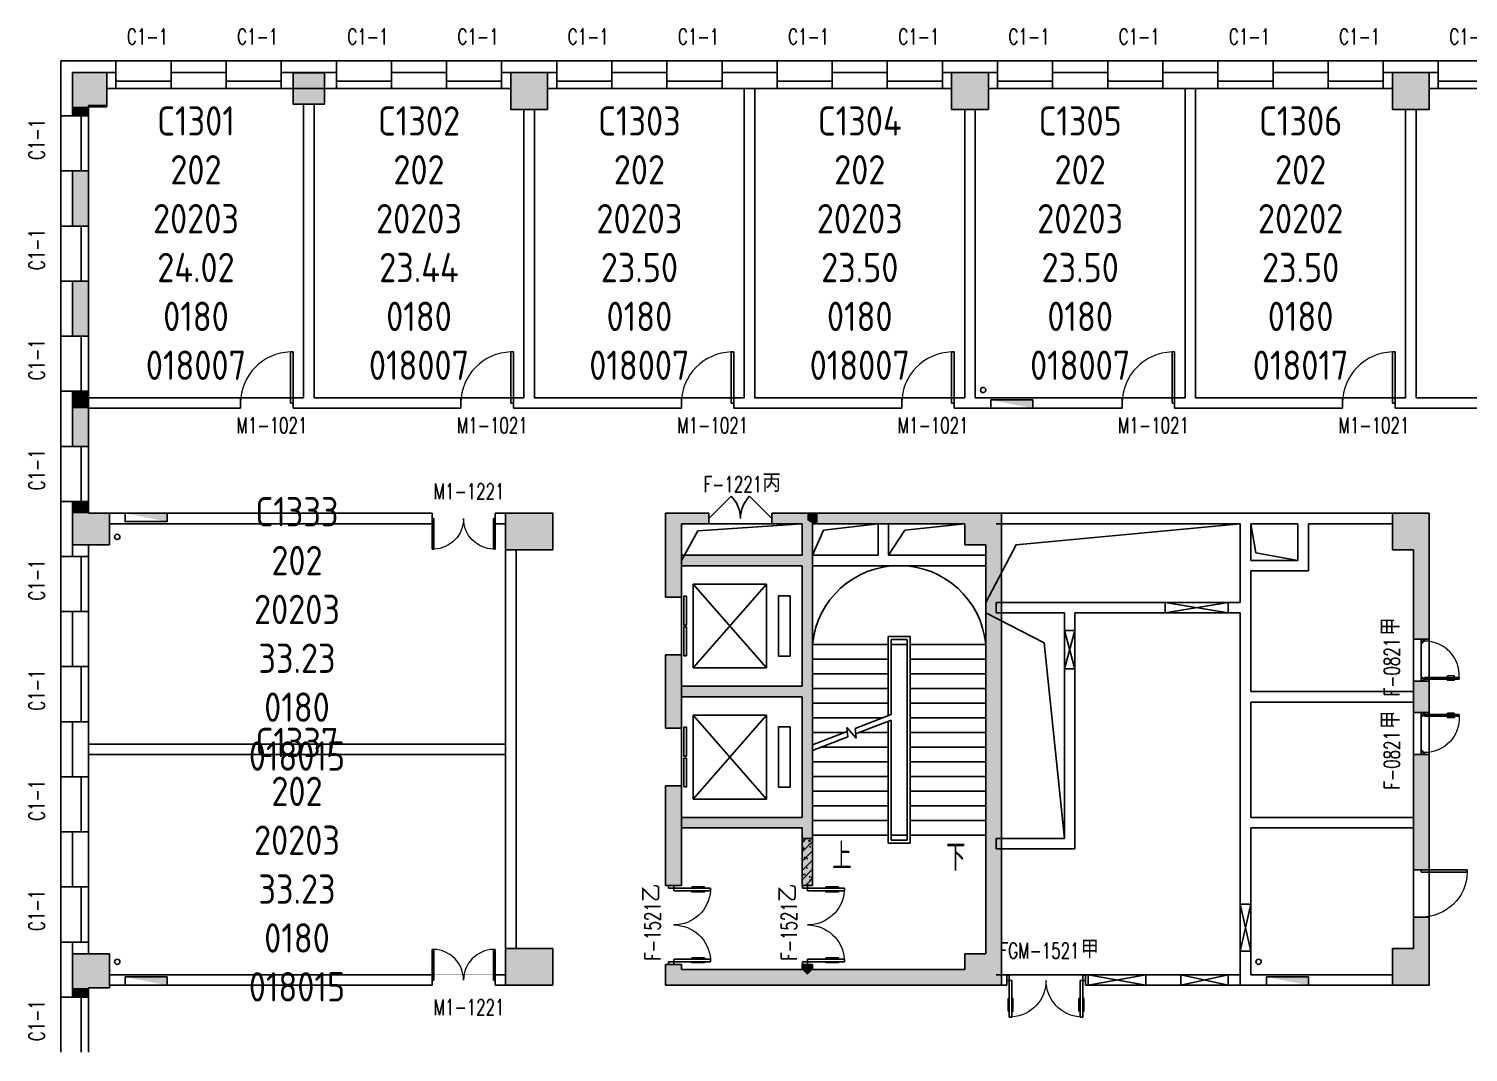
# Model space of a CAD drawing. Extents: x 1914783 to 1990581, y 313528 to 416301.
# Drawn here: x 1914808 to 1942239, y 323590 to 343101 of the extents above; entities that cross this region are included whole.
import ezdxf

# ---------------------------------------------------------------- set-up
doc = ezdxf.new("R2010")
doc.units = 0
doc.header["$LTSCALE"] = 1000
doc.header["$MEASUREMENT"] = 0
for name, color, linetype in [('body', 30, 'Continuous'), ('RM$', 5, 'Continuous'), ('RM$TXT', 5, 'Continuous'), ('消防', 222, 'Continuous')]:
    doc.layers.add(name, color=color, linetype=linetype)
doc.styles.add('_TCH_DIM', font='SIMPLEX', dxfattribs={"bigfont": 'GBCBIG'})
doc.styles.add('_TCH_WINDOW', font='txt.shx', dxfattribs={"height": 3.5, "bigfont": 'hztxt.shx'})
doc.styles.get("Standard").update_dxf_attribs({"font": 'gbenor.shx', "bigfont": 'gbcbig.shx'})

# ---------------------------------------------------------------- blocks, each defined once
blk = doc.blocks.new('cde')
at = {"layer": '消防'}
blk.add_hatch(color=256, dxfattribs=at).paths.add_polyline_path([(-873427, -271674), (-874227, -271674), (-873427, -271834)])
blk.add_lwpolyline([(-874227, -271674), (-873427, -271674), (-873427, -271834), (-874227, -271834)], close=True, dxfattribs=at)
blk = doc.blocks.new('$WINLIB2D$00000004')
for p, q in [((-0.5, 0.5), (0.5, 0.5)), ((-0.5, 0.241), (0.5, 0.241)), ((-0.5, -0.5), (0.5, -0.5))]:
    blk.add_line(p, q)
blk = doc.blocks.new('$DorLib2D$00000001')
for p, q in [((0.45, 0.975), (0.5, 0.975)), ((0.45, 0), (0.45, 0.975)), ((0.5, 0), (0.5, 0.975)), ((0.5, 0), (0.45, 0))]:
    blk.add_line(p, q)
at = {"lineweight": 13}
blk.add_arc((0.475, 0), 0.975, 91.4693, 180, dxfattribs=at)
blk = doc.blocks.new('$DorLib2D$00000002')
for p, q in [((-0.5, 0), (-0.5, 0.4875)), ((-0.475, 0.4875), (-0.5, 0.4875)), ((-0.475, 0), (-0.475, 0.4875)), ((0.475, 0), (0.475, 0.4875)), ((0.475, 0.4875), (0.5, 0.4875)), ((0.5, 0), (0.5, 0.4875)), ((-0.5, 0), (-0.475, 0)), ((0.5, 0), (0.475, 0))]:
    blk.add_line(p, q)
at = {"lineweight": 13}
for centre, start, end in [((-0.4875, 0), 0, 88.53072), ((0.4875, 0), 91.46928, 180)]:
    blk.add_arc(centre, 0.4875, start, end, dxfattribs=at)
blk = doc.blocks.new('$DorLib2D$00000009')
at = {"lineweight": 13}
for p, q in [((0.378, 0.782), (0.378, 0.624)), ((0.489, 0.782), (0.489, 0.624))]:
    blk.add_line(p, q, dxfattribs=at)
for p, q in [((0.413, 0.782), (0.378, 0.782)), ((0.413, 0.905), (0.413, 0.081)), ((0.454, 0.905), (0.413, 0.905)), ((0.454, 0.081), (0.454, 0.905)), ((0.489, 0.782), (0.454, 0.782)), ((0.413, 0.624), (0.378, 0.624)), ((0.489, 0.624), (0.454, 0.624)), ((-0.494, 0.081), (-0.453, 0.081)), ((-0.494, -0.002), (-0.494, 0.081)), ((-0.453, 0.081), (-0.453, 0.039)), ((-0.453, 0.039), (-0.412, 0.039)), ((-0.412, 0.039), (-0.412, -0.002)), ((0.413, 0.081), (0.454, 0.081)), ((0.454, 0.039), (0.413, 0.039)), ((0.413, 0.039), (0.413, -0.002)), ((0.495, 0.081), (0.454, 0.081)), ((0.454, 0.081), (0.454, 0.039)), ((0.495, -0.002), (0.495, 0.081)), ((-0.494, -0.002), (-0.494, -0.002)), ((-0.412, -0.002), (-0.494, -0.002)), ((0.413, -0.002), (0.495, -0.002)), ((0.495, -0.002), (0.495, -0.002))]:
    blk.add_line(p, q)
blk.add_arc((0.372, 0.082), 0.825, 87.134, 180.0717, dxfattribs=at)
blk = doc.blocks.new('$DorLib2D$00000011')
at = {"lineweight": 13}
for p, q in [((-0.483, 0.396), (-0.483, 0.235)), ((-0.417, 0.396), (-0.417, 0.235)), ((0.417, 0.396), (0.417, 0.235)), ((0.483, 0.396), (0.483, 0.235))]:
    blk.add_line(p, q, dxfattribs=at)
for p, q in [((-0.483, 0.396), (-0.467, 0.396)), ((-0.467, 0.471), (-0.467, -0.062)), ((-0.467, 0.471), (-0.433, 0.471)), ((-0.433, 0.471), (-0.433, 0.004)), ((-0.417, 0.396), (-0.433, 0.396)), ((0.417, 0.396), (0.433, 0.396)), ((0.433, 0.471), (0.433, 0.004)), ((0.467, 0.471), (0.433, 0.471)), ((0.467, 0.471), (0.467, -0.062)), ((0.483, 0.396), (0.467, 0.396)), ((-0.483, 0.235), (-0.467, 0.235)), ((-0.417, 0.235), (-0.433, 0.235)), ((0.417, 0.235), (0.433, 0.235)), ((0.483, 0.235), (0.467, 0.235)), ((-0.5, 0.004), (-0.433, 0.004)), ((-0.5, 0.004), (-0.5, -0.062)), ((0.5, 0.004), (0.433, 0.004)), ((0.5, 0.004), (0.5, -0.062)), ((-0.5, -0.062), (-0.467, -0.062)), ((0.5, -0.062), (0.467, -0.062))]:
    blk.add_line(p, q)
for centre, start, end in [((-0.467, 0.004), 0, 85.904), ((0.467, 0.004), 94.096, 180)]:
    blk.add_arc(centre, 0.467, start, end, dxfattribs=at)
blk = doc.blocks.new('$TCHSYS$LDOR22D')
for p, q in [((-0.517, 0.833), (-0.017, 0.833)), ((-0.517, 0.833), (-0.517, 0.667)), ((-0.017, 0.833), (-0.017, 0.667)), ((0.017, 0.833), (0.017, 0.667)), ((0.017, 0.833), (0.517, 0.833)), ((0.517, 0.833), (0.517, 0.667)), ((-0.517, 0.667), (-0.017, 0.667)), ((-0.5, 0.5), (0.5, 0.5)), ((0.017, 0.667), (0.517, 0.667))]:
    blk.add_line(p, q)
blk = doc.blocks.new('$DorLib2D$00000116')
at = {"color": 0}
for p, q in [((-0.5, 0), (-0.146, 0.354)), ((0.5, 0), (0.146, 0.354))]:
    blk.add_line(p, q, dxfattribs=at)
for centre, start, end in [((-0.5, 0), 0, 45), ((0.5, 0), 135, 180)]:
    blk.add_arc(centre, 0.5, start, end, dxfattribs=at)

msp = doc.modelspace()

# ---------------------------------------------------------------- hatches: boundary and pattern name
at = {"layer": 'body'}
for points in [[(1915644, 341614), (1916294, 341614), (1916294, 342265), (1915644, 342265)], [(1919844, 341664), (1920444, 341664), (1920444, 342264), (1919844, 342264)], [(1923994, 341564), (1924694, 341564), (1924694, 342265), (1923994, 342265)], [(1932394, 341564), (1933094, 341564), (1933094, 342265), (1932394, 342265)], [(1940794, 341564), (1941494, 341564), (1941494, 342265), (1940794, 342265)], [(1915944, 341614), (1915644, 341614), (1915644, 341440), (1915944, 341440)], [(1915644, 340390), (1915644, 339340), (1915944, 339340), (1915944, 340390)], [(1915644, 338290), (1915644, 337240), (1915944, 337240), (1915944, 338290)], [(1915944, 335865), (1915944, 336190), (1915644, 336190), (1915644, 335865)], [(1915644, 335865), (1915644, 335140), (1915944, 335140), (1915944, 335865)], [(1915644, 333865), (1915944, 333865), (1915944, 334090), (1915644, 334090)], [(1915644, 333265), (1916344, 333265), (1916344, 333865), (1915644, 333865)], [(1923894, 333165), (1924794, 333165), (1924794, 333865), (1923894, 333865)], [(1927244, 333665), (1927769, 333665), (1927769, 333865), (1926944, 333865)], [(1926944, 333865), (1926944, 332265), (1927244, 332265), (1927244, 333665)], [(1929644, 333865), (1928969, 333865), (1928969, 333665), (1929544, 333665), (1929644, 333731)], [(1929644, 333731), (1929744, 333665), (1929844, 333665), (1929844, 333865), (1929644, 333865)], [(1931094, 333665), (1931094, 333865), (1929844, 333865), (1929844, 333665)], [(1932644, 333665), (1932644, 333865), (1931094, 333865), (1931094, 333665)], [(1933244, 333865), (1932644, 333865), (1932644, 333265), (1933244, 333265)], [(1933244, 333865), (1933244, 333265), (1933044, 333265), (1933044, 333065), (1933344, 333065), (1933344, 333865)], [(1940794, 333165), (1941494, 333165), (1941494, 333865), (1940794, 333865)], [(1929644, 333731), (1929544, 333665), (1929544, 333065), (1929611, 332998), (1929744, 333065), (1929744, 333665)], [(1929611, 332998), (1929544, 333065), (1927244, 333065), (1927244, 332865), (1929544, 332865)], [(1929611, 332998), (1929544, 332865), (1929544, 330565), (1929611, 330498), (1929744, 330565), (1929744, 333065)], [(1933044, 325465), (1933244, 325465), (1933244, 324865), (1933344, 324865), (1933344, 333065), (1933044, 333065)], [(1941494, 333165), (1941194, 333165), (1941194, 331465), (1941494, 331465)], [(1927244, 329765), (1927244, 331165), (1926944, 331165), (1926944, 329765)], [(1929611, 330498), (1929544, 330565), (1927244, 330565), (1927244, 330365), (1929544, 330365)], [(1929611, 330498), (1929544, 330365), (1929544, 328065), (1929611, 327998), (1929744, 328065), (1929744, 330565)], [(1941494, 330065), (1941494, 330665), (1941194, 330665), (1941194, 330065)], [(1941494, 327065), (1941494, 329265), (1941194, 329265), (1941194, 327065)], [(1927244, 326765), (1927244, 328665), (1926944, 328665), (1926944, 326765)], [(1929611, 327998), (1929544, 328065), (1927244, 328065), (1927244, 327865), (1929544, 327865)], [(1929544, 327865), (1929544, 326765), (1929744, 326765), (1929744, 328065), (1929611, 327998)], [(1941194, 325565), (1941494, 325565), (1941494, 326165), (1941194, 326165)], [(1915644, 324815), (1916344, 324815), (1916344, 325465), (1915644, 325465)], [(1923894, 324865), (1924794, 324865), (1924794, 325565), (1923894, 325565)], [(1933244, 325465), (1932644, 325465), (1932644, 324865), (1933244, 324865)], [(1940794, 324865), (1941494, 324865), (1941494, 325565), (1940794, 325565)], [(1927244, 325165), (1927244, 325265), (1926944, 325265), (1926944, 324865)], [(1927244, 325165), (1926944, 324865), (1929644, 324865), (1929644, 325065), (1929544, 325165)], [(1929744, 325165), (1929744, 325265), (1929544, 325265), (1929544, 325165), (1929644, 325065)], [(1929644, 325065), (1929644, 324865), (1932644, 324865), (1932644, 325165), (1929744, 325165)], [(1915944, 324815), (1915644, 324815), (1915644, 324640), (1915944, 324640)]]:
    msp.add_hatch(color=256, dxfattribs=at).paths.add_polyline_path(points)
h = msp.add_hatch(dxfattribs=at)
h.set_pattern_fill('钢筋混凝土', color=256, scale=50, style=0)
h.set_pattern_definition([(45, (1751866.61, 671751.71), (-88.388348, 88.388348), []), (50, (1751866.6, 671751.7), (358.6301, -31.37607), [37.5, -412.5]), (355, (1751866.6, 671751.7), (-69.37567, 376.09607), [30, -330]), (100.4514, (1751896.5, 671749.1), (289.2547, 344.71977), [31.8701, -350.57106]), (46.1842, (1751866.6, 671851.7), (533.6205, -82.7595), [56.25, -618.75]), (96.6356, (1751911.1, 671844.8), (467.33135, 487.05894), [47.80514, -525.8565]), (351.1842, (1751866.6, 671851.7), (467.331, 487.0593), [45, -495]), (21, (1751916.6, 671826.7), (298.45353, -201.30945), [37.5, -412.5]), (326, (1751916.6, 671826.7), (121.65767, 362.57502), [30, -330]), (71.4514, (1751941.48, 671809.93), (420.1113, 161.26525), [31.8701, -350.57106]), (37.5, (1751866.61, 671751.71), (6.079928, 166.446927), [0, -326, 0, -335, 0, -331.25]), (7.5, (1751866.61, 671751.71), (131.53477, 197.20586), [0, -191, 0, -318.5, 0, -126.25]), (327.5, (1751755.11, 671751.71), (266.91122, -11.277436), [0, -125, 0, -390, 0, -517.5]), (317.5, (1751705.1, 671751.7), (291.59308, 50.05249), [0, -162.5, 0, -259, 0, -367.5])])
h.paths.add_polyline_path([(1929744, 326765), (1929744, 327665), (1929544, 327665), (1929544, 326765)])

# ---------------------------------------------------------------- linework, layer by layer
for p, q in [((1916469, 342490), (1915419, 342490)), ((1915419, 342490), (1915419, 341440)), ((1916469, 342490), (1916469, 342265)), ((1918569, 342490), (1917519, 342490)), ((1917519, 342490), (1917519, 342265)), ((1918569, 342490), (1918569, 342265)), ((1920669, 342490), (1919619, 342490)), ((1919619, 342490), (1919619, 342265)), ((1920669, 342490), (1920669, 342265)), ((1922769, 342490), (1921719, 342490)), ((1921719, 342490), (1921719, 342265)), ((1922769, 342490), (1922769, 342265)), ((1924344, 342490), (1923819, 342490)), ((1923819, 342490), (1923819, 342265)), ((1924869, 342490), (1924344, 342490)), ((1924869, 342490), (1924869, 342265)), ((1926969, 342490), (1925919, 342490)), ((1925919, 342490), (1925919, 342265)), ((1926969, 342490), (1926969, 342265)), ((1929069, 342490), (1928019, 342490)), ((1928019, 342490), (1928019, 342265)), ((1929069, 342490), (1929069, 342265)), ((1931169, 342490), (1930119, 342490)), ((1930119, 342490), (1930119, 342265)), ((1931169, 342490), (1931169, 342265)), ((1932744, 342490), (1932219, 342490)), ((1932219, 342490), (1932219, 342265)), ((1933269, 342490), (1932744, 342490)), ((1933269, 342490), (1933269, 342265)), ((1935369, 342490), (1934319, 342490)), ((1934319, 342490), (1934319, 342265)), ((1935369, 342490), (1935369, 342265)), ((1937469, 342490), (1936419, 342490)), ((1936419, 342490), (1936419, 342265)), ((1937469, 342490), (1937469, 342265)), ((1939569, 342490), (1938519, 342490)), ((1938519, 342490), (1938519, 342265)), ((1939569, 342490), (1939569, 342265)), ((1941144, 342490), (1940619, 342490)), ((1940619, 342490), (1940619, 342265)), ((1941669, 342490), (1941144, 342490)), ((1941669, 342490), (1941669, 342265)), ((1916294, 342265), (1915644, 342265)), ((1915644, 342265), (1915644, 341614)), ((1916469, 342265), (1916294, 342265)), ((1916294, 341614), (1916294, 342265)), ((1916469, 341965), (1916469, 342265)), ((1918569, 342265), (1917519, 342265)), ((1917519, 342265), (1917519, 341965)), ((1918569, 341965), (1918569, 342265)), ((1920669, 342265), (1919619, 342265)), ((1919619, 342265), (1919619, 341965)), ((1920444, 342264), (1919844, 342264)), ((1919844, 342264), (1919844, 341664)), ((1920444, 341664), (1920444, 342264)), ((1920669, 341965), (1920669, 342265)), ((1922769, 342265), (1921719, 342265)), ((1921719, 342265), (1921719, 341965)), ((1922769, 341965), (1922769, 342265)), ((1923994, 342265), (1923819, 342265)), ((1923819, 342265), (1923819, 341965)), ((1924694, 342265), (1923994, 342265)), ((1923994, 342265), (1923994, 341564)), ((1924869, 342265), (1924694, 342265)), ((1924694, 341564), (1924694, 342265)), ((1924869, 341965), (1924869, 342265)), ((1926969, 342265), (1925919, 342265)), ((1925919, 342265), (1925919, 341965)), ((1926969, 341965), (1926969, 342265)), ((1929069, 342265), (1928019, 342265)), ((1928019, 342265), (1928019, 341965)), ((1929069, 341965), (1929069, 342265)), ((1931169, 342265), (1930119, 342265)), ((1930119, 342265), (1930119, 341965)), ((1931169, 341965), (1931169, 342265)), ((1932394, 342265), (1932219, 342265)), ((1932219, 342265), (1932219, 341965)), ((1933094, 342265), (1932394, 342265)), ((1932394, 342265), (1932394, 341564)), ((1933269, 342265), (1933094, 342265)), ((1933094, 341564), (1933094, 342265)), ((1933269, 341965), (1933269, 342265)), ((1935369, 342265), (1934319, 342265)), ((1934319, 342265), (1934319, 341965)), ((1935369, 341965), (1935369, 342265)), ((1937469, 342265), (1936419, 342265)), ((1936419, 342265), (1936419, 341965)), ((1937469, 341965), (1937469, 342265)), ((1939569, 342265), (1938519, 342265)), ((1938519, 342265), (1938519, 341965)), ((1939569, 341965), (1939569, 342265)), ((1940794, 342265), (1940619, 342265)), ((1940619, 342265), (1940619, 341965)), ((1941494, 342265), (1940794, 342265)), ((1940794, 342265), (1940794, 341564)), ((1941669, 342265), (1941494, 342265)), ((1941494, 341564), (1941494, 342265)), ((1941669, 341965), (1941669, 342265)), ((1916294, 341965), (1916469, 341965)), ((1917519, 341965), (1918569, 341965)), ((1919619, 341965), (1920669, 341965)), ((1921719, 341965), (1922769, 341965)), ((1923819, 341965), (1923994, 341965)), ((1924694, 341965), (1924869, 341965)), ((1925919, 341965), (1926969, 341965)), ((1928019, 341965), (1929069, 341965)), ((1928444, 341965), (1928444, 336065)), ((1928644, 341965), (1928444, 341965)), ((1928644, 341965), (1928644, 336065)), ((1930119, 341965), (1931169, 341965)), ((1932219, 341965), (1932394, 341965)), ((1933094, 341965), (1933269, 341965)), ((1934319, 341965), (1935369, 341965)), ((1936419, 341965), (1937469, 341965)), ((1936844, 341965), (1936844, 336065)), ((1937044, 341965), (1936844, 341965)), ((1937044, 341965), (1937044, 336065)), ((1938519, 341965), (1939569, 341965)), ((1940619, 341965), (1940794, 341965)), ((1941494, 341965), (1941669, 341965)), ((1915644, 341614), (1915644, 341440)), ((1915944, 341440), (1915944, 341614)), ((1915944, 341614), (1916294, 341614)), ((1919844, 341664), (1920444, 341664)), ((1920044, 341664), (1920044, 336065)), ((1920244, 341664), (1920244, 336065)), ((1923994, 341564), (1924694, 341564)), ((1924244, 341564), (1924244, 336065)), ((1924444, 341564), (1924444, 336065)), ((1932394, 341564), (1933094, 341564)), ((1932644, 341564), (1932644, 336065)), ((1932844, 341564), (1932844, 336065)), ((1940794, 341564), (1941494, 341564)), ((1941044, 341564), (1941044, 336065)), ((1941244, 341564), (1941244, 336065)), ((1915419, 341440), (1915644, 341440)), ((1915644, 341440), (1915944, 341440)), ((1915419, 340390), (1915419, 339340)), ((1915419, 340390), (1915644, 340390)), ((1915644, 340390), (1915644, 339340)), ((1915944, 340390), (1915644, 340390)), ((1915944, 339340), (1915944, 340390)), ((1915419, 339340), (1915644, 339340)), ((1915644, 339340), (1915944, 339340)), ((1915419, 338290), (1915419, 337240)), ((1915419, 338290), (1915644, 338290)), ((1915644, 338290), (1915644, 337240)), ((1915944, 338290), (1915644, 338290)), ((1915944, 337240), (1915944, 338290)), ((1915419, 337240), (1915644, 337240)), ((1915644, 337240), (1915944, 337240)), ((1915419, 336190), (1915419, 335865)), ((1915419, 336190), (1915644, 336190)), ((1915944, 336190), (1915644, 336190)), ((1915644, 336190), (1915644, 335865)), ((1915944, 335865), (1915944, 336190)), ((1918844, 336065), (1915944, 336065)), ((1918844, 335865), (1918844, 336065)), ((1920044, 336065), (1919844, 336065)), ((1919844, 336065), (1919844, 335865)), ((1923044, 336065), (1920244, 336065)), ((1923044, 335865), (1923044, 336065)), ((1924244, 336065), (1924044, 336065)), ((1924044, 336065), (1924044, 335865)), ((1927244, 336065), (1924444, 336065)), ((1927244, 335865), (1927244, 336065)), ((1928444, 336065), (1928244, 336065)), ((1928244, 336065), (1928244, 335865)), ((1931444, 336065), (1928644, 336065)), ((1931444, 335865), (1931444, 336065)), ((1932644, 336065), (1932444, 336065)), ((1932444, 336065), (1932444, 335865)), ((1935644, 336065), (1932844, 336065)), ((1935644, 335865), (1935644, 336065)), ((1936844, 336065), (1936644, 336065)), ((1936644, 336065), (1936644, 335865)), ((1939844, 336065), (1937044, 336065)), ((1939844, 335865), (1939844, 336065)), ((1941044, 336065), (1940844, 336065)), ((1940844, 336065), (1940844, 335865)), ((1944044, 336065), (1941244, 336065)), ((1915419, 335865), (1915419, 335140)), ((1915644, 335865), (1915644, 335140)), ((1915944, 335140), (1915944, 335865)), ((1915944, 335865), (1918844, 335865)), ((1919844, 335865), (1920044, 335865)), ((1920044, 335865), (1923044, 335865)), ((1924044, 335865), (1924244, 335865)), ((1924244, 335865), (1927244, 335865)), ((1928244, 335865), (1928444, 335865)), ((1928444, 335865), (1931444, 335865)), ((1932444, 335865), (1932644, 335865)), ((1932644, 335865), (1935644, 335865)), ((1936644, 335865), (1936844, 335865)), ((1936844, 335865), (1939844, 335865)), ((1940844, 335865), (1941044, 335865)), ((1941044, 335865), (1944044, 335865)), ((1915419, 335140), (1915644, 335140)), ((1915644, 335140), (1915944, 335140)), ((1915419, 334090), (1915419, 333565)), ((1915419, 334090), (1915644, 334090)), ((1915944, 334090), (1915644, 334090)), ((1915644, 334090), (1915644, 333865)), ((1915644, 333865), (1915644, 333265)), ((1915944, 333865), (1915944, 334090)), ((1916344, 333865), (1915944, 333865)), ((1922494, 333865), (1916344, 333865)), ((1916344, 333265), (1916344, 333865)), ((1922494, 333665), (1922494, 333865)), ((1923894, 333865), (1923694, 333865)), ((1923694, 333865), (1923694, 333665)), ((1924794, 333865), (1923894, 333865)), ((1923894, 333865), (1923894, 333165)), ((1924794, 333165), (1924794, 333865)), ((1927769, 333865), (1926944, 333865)), ((1926944, 333865), (1926944, 332265)), ((1927769, 333665), (1927769, 333865)), ((1929644, 333865), (1928969, 333865)), ((1928969, 333865), (1928969, 333665)), ((1929644, 333865), (1929844, 333865)), ((1931094, 333865), (1929844, 333865)), ((1932644, 333865), (1931094, 333865)), ((1933244, 333865), (1932644, 333865)), ((1933244, 333865), (1938094, 333865)), ((1933344, 333865), (1933344, 333065)), ((1938094, 333865), (1939194, 333865)), ((1939194, 333865), (1940794, 333865)), ((1941494, 333865), (1940794, 333865)), ((1940794, 333865), (1940794, 333165)), ((1941494, 333165), (1941494, 333865)), ((1915419, 333565), (1915419, 333040)), ((1916344, 333665), (1922494, 333665)), ((1923694, 333665), (1923894, 333665)), ((1927244, 333665), (1927769, 333665)), ((1927244, 332265), (1927244, 333665)), ((1929544, 333665), (1927560, 333531)), ((1927769, 333665), (1928969, 333665)), ((1928969, 333665), (1929544, 333665)), ((1929544, 333665), (1929544, 333065)), ((1929744, 333665), (1929744, 333065)), ((1929744, 333665), (1929844, 333665)), ((1931094, 333665), (1929844, 333665)), ((1930994, 333665), (1929954, 333540)), ((1930994, 333665), (1930994, 333065)), ((1932644, 333665), (1931094, 333665)), ((1931194, 333665), (1931194, 333065)), ((1932644, 333665), (1931504, 333540)), ((1932644, 333665), (1932644, 333265)), ((1933244, 333665), (1937894, 333665)), ((1937894, 333665), (1937894, 332965)), ((1938094, 333665), (1938194, 333109)), ((1938094, 333665), (1938094, 332965)), ((1938094, 333665), (1938994, 333665)), ((1938994, 333665), (1938994, 332965)), ((1939194, 333665), (1939194, 332765)), ((1939194, 333665), (1940794, 333665)), ((1927560, 333531), (1927244, 332965)), ((1929954, 333540), (1929744, 333065)), ((1931504, 333540), (1931194, 333065)), ((1915419, 333040), (1915644, 333040)), ((1915644, 333265), (1915644, 333040)), ((1915644, 333265), (1916344, 333265)), ((1915644, 333040), (1915944, 333040)), ((1915944, 333040), (1915944, 333265)), ((1923894, 333165), (1924794, 333165)), ((1923894, 333165), (1923894, 325565)), ((1924094, 333165), (1924094, 325565)), ((1929544, 333065), (1927244, 333065)), ((1927244, 332865), (1927244, 333065)), ((1929744, 333065), (1929744, 330565)), ((1930994, 333065), (1929744, 333065)), ((1933044, 333065), (1931194, 333065)), ((1932644, 333265), (1933044, 333265)), ((1933044, 333265), (1933044, 333065)), ((1933044, 333065), (1933044, 325465)), ((1933344, 333065), (1933344, 324865)), ((1938194, 333109), (1938994, 332965)), ((1940794, 333165), (1941194, 333165)), ((1941194, 333165), (1941194, 331465)), ((1941494, 331465), (1941494, 333165)), ((1929544, 332865), (1927244, 332865)), ((1929544, 332865), (1929544, 330565)), ((1931094, 332865), (1929744, 332865)), ((1933044, 332865), (1929744, 332865)), ((1929744, 332865), (1929744, 331365)), ((1933044, 332865), (1931094, 332865)), ((1933044, 331365), (1933044, 332865)), ((1937894, 332965), (1937894, 332165)), ((1938094, 332965), (1938994, 332965)), ((1938094, 332765), (1939194, 332765)), ((1938094, 332765), (1938094, 332165)), ((1927469, 330915), (1927469, 332515)), ((1927469, 332515), (1928869, 332515)), ((1928869, 330915), (1927469, 332515)), ((1927469, 330915), (1928869, 332515)), ((1928869, 332515), (1928869, 330915)), ((1926944, 332265), (1927244, 332265)), ((1929094, 331140), (1929094, 332290)), ((1929094, 332290), (1929319, 332290)), ((1929319, 332290), (1929319, 331140)), ((1915419, 331990), (1915419, 330940)), ((1915419, 331990), (1915644, 331990)), ((1915644, 331990), (1915644, 330940)), ((1915944, 331990), (1915644, 331990)), ((1915944, 330940), (1915944, 331990)), ((1933044, 331965), (1934161, 331395)), ((1933244, 332165), (1934744, 332165)), ((1933244, 332165), (1933244, 331965)), ((1933244, 331965), (1934544, 331965)), ((1934544, 331965), (1934544, 327665)), ((1934744, 332165), (1937894, 332165)), ((1934744, 331965), (1934744, 327465)), ((1934744, 331965), (1937894, 331965)), ((1936463, 332165, -200000), (1937663, 332165, -200000)), ((1936463, 331965, -200000), (1936463, 332165, -200000)), ((1936463, 331965), (1937663, 332165, -200000)), ((1936463, 332165, -200000), (1937663, 331965, -200000)), ((1937663, 331965, -200000), (1936463, 331965, -200000)), ((1937663, 332165, -200000), (1937663, 331965, -200000)), ((1937894, 331965), (1937894, 330365)), ((1938094, 332165), (1938094, 330465)), ((1929744, 329447), (1929744, 331365)), ((1929744, 331365), (1931184, 331365)), ((1929744, 331365), (1931184, 331365)), ((1931184, 330006), (1931184, 331515)), ((1931184, 331515), (1931604, 331515)), ((1931244, 330030), (1931244, 331455)), ((1931244, 331455), (1931544, 331455)), ((1931244, 330030), (1931244, 331365)), ((1931244, 331365), (1931544, 331365)), ((1931544, 331455), (1931544, 327635)), ((1931544, 331365), (1931544, 327725)), ((1931604, 331515), (1931604, 327575)), ((1933044, 331365), (1931604, 331365)), ((1931604, 331365), (1933044, 331365)), ((1933044, 331365), (1933044, 327725)), ((1934161, 331395), (1934544, 327665)), ((1934544, 331630), (1934744, 331630)), ((1934544, 330900), (1934544, 331630)), ((1934544, 331630), (1934744, 330900)), ((1934544, 330900), (1934744, 331630)), ((1934744, 331630), (1934744, 330900)), ((1941194, 331465), (1941194, 330665)), ((1941194, 331465), (1941194, 326165)), ((1941194, 331465), (1941494, 331465)), ((1941343, 331465), (1941343, 330665)), ((1941494, 331465), (1941494, 326048)), ((1927244, 331165), (1926944, 331165)), ((1926944, 331165), (1926944, 329765)), ((1927244, 329765), (1927244, 331165)), ((1929319, 331140), (1929094, 331140)), ((1915419, 330940), (1915644, 330940)), ((1915644, 330940), (1915944, 330940)), ((1928869, 330915), (1927469, 330915)), ((1929744, 331085), (1931184, 331085)), ((1933044, 331085), (1931604, 331085)), ((1934744, 330900), (1934544, 330900)), ((1929544, 330565), (1927244, 330565)), ((1927244, 330365), (1927244, 330565)), ((1929744, 330805), (1931184, 330805)), ((1929744, 330565), (1929744, 328065)), ((1933044, 330805), (1931604, 330805)), ((1941494, 330665), (1941194, 330665)), ((1941194, 330665), (1941194, 330065)), ((1941494, 330065), (1941494, 330665)), ((1929544, 330365), (1927244, 330365)), ((1929544, 330365), (1929544, 328065)), ((1929744, 330525), (1931184, 330525)), ((1933044, 330525), (1931604, 330525)), ((1937894, 330365), (1937894, 328065)), ((1941194, 330465), (1938094, 330465)), ((1941194, 330265), (1941194, 330465)), ((1927469, 328415), (1927469, 330015)), ((1927469, 330015), (1928869, 330015)), ((1928869, 328415), (1927469, 330015)), ((1927469, 328415), (1928869, 330015)), ((1928869, 330015), (1928869, 328415)), ((1929744, 330245), (1931184, 330245)), ((1930554, 329761), (1931244, 330030)), ((1933044, 330245), (1931604, 330245)), ((1941194, 330265), (1938094, 330265)), ((1938094, 330265), (1938094, 328065)), ((1941194, 330065), (1941194, 329265)), ((1941194, 330065), (1941494, 330065)), ((1941343, 330061), (1941343, 329265)), ((1915419, 329890), (1915419, 328840)), ((1915419, 329890), (1915644, 329890)), ((1915644, 329890), (1915644, 328840)), ((1915944, 329890), (1915644, 329890)), ((1915944, 328840), (1915944, 329890)), ((1926944, 329765), (1927244, 329765)), ((1929094, 328640), (1929094, 329790)), ((1929094, 329790), (1929319, 329790)), ((1929319, 329790), (1929319, 328640)), ((1929744, 329965), (1931077, 329965)), ((1930416, 329601), (1930397, 329778)), ((1930397, 329778), (1930574, 329576)), ((1930574, 329576), (1930554, 329761)), ((1930565, 329658), (1931244, 329922)), ((1931184, 327575), (1931184, 329899)), ((1931244, 327725), (1931244, 329922)), ((1931244, 327635), (1931244, 329922)), ((1933044, 329965), (1931604, 329965)), ((1923894, 329465), (1915944, 329465)), ((1929744, 329447), (1930405, 329703)), ((1929744, 329685), (1930356, 329685)), ((1929744, 329339), (1930416, 329601)), ((1930632, 329685), (1931184, 329685)), ((1933044, 329685), (1931604, 329685)), ((1923894, 329265), (1915944, 329265)), ((1929744, 327725), (1929744, 329339)), ((1929912, 329405), (1931184, 329405)), ((1933044, 329405), (1931604, 329405)), ((1941494, 329265), (1941194, 329265)), ((1941194, 329265), (1941194, 327065)), ((1941494, 327065), (1941494, 329265)), ((1929744, 329125), (1931184, 329125)), ((1933044, 329125), (1931604, 329125)), ((1915419, 328840), (1915644, 328840)), ((1915644, 328840), (1915944, 328840)), ((1927244, 328665), (1926944, 328665)), ((1926944, 328665), (1926944, 326765)), ((1927244, 326765), (1927244, 328665)), ((1929319, 328640), (1929094, 328640)), ((1929744, 328845), (1931184, 328845)), ((1933044, 328845), (1931604, 328845)), ((1928869, 328415), (1927469, 328415)), ((1929744, 328565), (1931184, 328565)), ((1933044, 328565), (1931604, 328565)), ((1929744, 328285), (1931184, 328285)), ((1933044, 328285), (1931604, 328285)), ((1929544, 328065), (1927244, 328065)), ((1927244, 327865), (1927244, 328065)), ((1929544, 327865), (1927244, 327865)), ((1929544, 327865), (1929544, 326765)), ((1929744, 326765), (1929744, 328065)), ((1929744, 328005), (1931184, 328005)), ((1933044, 328005), (1931604, 328005)), ((1937894, 328065), (1937894, 324865)), ((1941194, 328065), (1938094, 328065)), ((1941194, 327865), (1938094, 327865)), ((1938094, 327865), (1938094, 325065)), ((1941194, 327865), (1941194, 328065)), ((1915419, 327790), (1915419, 326740)), ((1915419, 327790), (1915644, 327790)), ((1915644, 327790), (1915644, 326740)), ((1915944, 327790), (1915644, 327790)), ((1915944, 326740), (1915944, 327790)), ((1929544, 326765), (1929544, 327665)), ((1929544, 327665), (1929744, 327665)), ((1929744, 327725), (1931184, 327725)), ((1929744, 326765), (1929744, 327665)), ((1931604, 327575), (1931184, 327575)), ((1931244, 327725), (1931544, 327725)), ((1931544, 327635), (1931244, 327635)), ((1933044, 327725), (1931604, 327725)), ((1933244, 327665), (1934544, 327665)), ((1933244, 327665), (1933244, 327465)), ((1933244, 327465), (1934744, 327465)), ((1941194, 327065), (1941494, 327065)), ((1915419, 326740), (1915644, 326740)), ((1915644, 326740), (1915944, 326740)), ((1926944, 326765), (1927244, 326765)), ((1929544, 326765), (1929744, 326765)), ((1929544, 326765), (1929744, 326765)), ((1938094, 326414), (1937894, 326414)), ((1937894, 326414), (1937894, 325514)), ((1937894, 326414), (1938094, 325514)), ((1937894, 325514), (1938094, 326414)), ((1938094, 325514), (1938094, 326414)), ((1941494, 326165), (1941194, 326165)), ((1941194, 326165), (1941194, 325565)), ((1941494, 325565), (1941494, 326165)), ((1915419, 325690), (1915419, 325165)), ((1915419, 325690), (1915644, 325690)), ((1915944, 325690), (1915644, 325690)), ((1915644, 325690), (1915644, 325465)), ((1915944, 325465), (1915944, 325690)), ((1916344, 325465), (1915644, 325465)), ((1915644, 325465), (1915644, 324815)), ((1916344, 324815), (1916344, 325465)), ((1924794, 325565), (1923894, 325565)), ((1923894, 325565), (1923894, 324865)), ((1924794, 324865), (1924794, 325565)), ((1933044, 325465), (1932644, 325465)), ((1932644, 325465), (1932644, 325165)), ((1937894, 325514), (1938094, 325514)), ((1941194, 325565), (1940794, 325565)), ((1940794, 325565), (1940794, 324865)), ((1941494, 324865), (1941494, 325565)), ((1915419, 325165), (1915419, 324640)), ((1922494, 325065), (1916344, 325065)), ((1922494, 324865), (1922494, 325065)), ((1923894, 325065), (1923694, 325065)), ((1923694, 325065), (1923694, 324865)), ((1927244, 325265), (1926944, 325265)), ((1926944, 325265), (1926944, 324865)), ((1927244, 325165), (1927244, 325265)), ((1927244, 325165), (1929544, 325165)), ((1929744, 325265), (1929544, 325265)), ((1929544, 325265), (1929544, 325165)), ((1929744, 325165), (1929744, 325265)), ((1929744, 325165), (1932644, 325165)), ((1933444, 325065), (1933244, 325065)), ((1933444, 325065), (1934944, 325065)), ((1933444, 324865), (1933444, 325065)), ((1937894, 325065), (1934944, 325065)), ((1934944, 325065), (1934944, 324865)), ((1936094, 325065, -200000), (1934994, 325065, -200000)), ((1934994, 325065, -200000), (1934994, 324865, -200000)), ((1934994, 324865, -200000), (1936094, 325065, -200000)), ((1936094, 324865, -200000), (1934994, 325065, -200000)), ((1936094, 324865, -200000), (1936094, 325065, -200000)), ((1937663, 325065, -200000), (1936763, 325065, -200000)), ((1936763, 325065, -200000), (1936763, 324865, -200000)), ((1936763, 324865, -200000), (1937663, 325065, -200000)), ((1937663, 324865, -200000), (1936763, 325065, -200000)), ((1937663, 324865, -200000), (1937663, 325065, -200000)), ((1937894, 324865), (1937894, 325065)), ((1940794, 325065), (1938094, 325065)), ((1915644, 324815), (1915644, 324640)), ((1915944, 324640), (1915944, 324815)), ((1915944, 324815), (1916344, 324815)), ((1916344, 324865), (1922494, 324865)), ((1923694, 324865), (1923894, 324865)), ((1923894, 324865), (1924794, 324865)), ((1926944, 324865), (1929644, 324865)), ((1929644, 324865), (1932644, 324865)), ((1932644, 324865), (1933244, 324865)), ((1933244, 324865), (1933444, 324865)), ((1934944, 324865), (1937894, 324865)), ((1934994, 324865, -200000), (1936094, 324865, -200000)), ((1936763, 324865, -200000), (1937663, 324865, -200000)), ((1940794, 324865), (1937894, 324865)), ((1940794, 324865), (1941494, 324865)), ((1915419, 324640), (1915644, 324640)), ((1915644, 324640), (1915944, 324640))]:
    msp.add_line(p, q, dxfattribs=at)
msp.add_lwpolyline([(1937894, 333665), (1933626, 333264), (1933044, 332165)], dxfattribs=at)
for points in [[(1932435, 327724, 0, 0, 0), (1932435, 332053, 0, 0, 0), (1930285, 332053, 0, 0, 0), (1930285, 329667, 120, 0, 0), (1930285, 329217, 0, 0, 0)], [(1930280, 327846, 0, 0, 0), (1930280, 328376, 120, 0, 0), (1930280, 328826, 0, 0, 0)]]:
    msp.add_lwpolyline(points, format="xyseb", dxfattribs=at)
msp.add_arc((1931394, 331210), 1657, 5.3379, 174.6621, dxfattribs=at)
at = {"layer": 'RM$'}
for points in [[(1915944, 341639), (1916294, 341639), (1916294, 341965), (1919844, 341965), (1919844, 341664), (1920044, 341664), (1920044, 336065), (1915944, 336065)], [(1920244, 341664), (1920444, 341664), (1920444, 341965), (1923994, 341965), (1923994, 341564), (1924244, 341564), (1924244, 336065), (1920244, 336065)], [(1924444, 341564), (1924694, 341564), (1924694, 341965), (1928444, 341965), (1928444, 336065), (1924444, 336065)], [(1928644, 341965), (1928644, 336065), (1932644, 336065), (1932644, 341564), (1932394, 341564), (1932394, 341965)], [(1932844, 341564), (1933094, 341564), (1933094, 341965), (1936844, 341965), (1936844, 336065), (1932844, 336065)], [(1937044, 341965), (1937044, 336065), (1941045, 336065), (1941045, 341564), (1940794, 341564), (1940794, 341965)], [(1941245, 341564), (1941494, 341564), (1941494, 341965), (1945244, 341965), (1945244, 336065), (1941244, 336065)]]:
    msp.add_lwpolyline(points, close=True, dxfattribs=at)
at = {"layer": 'RM$', "const_width": 1}
for points in [[(1916344, 333665), (1916344, 333265), (1915944, 333265), (1915944, 329465), (1923894, 329465), (1923894, 333665)], [(1915944, 329265), (1915944, 325465), (1916344, 325465), (1916344, 325065), (1923894, 325065), (1923894, 329265)]]:
    msp.add_lwpolyline(points, close=True, dxfattribs=at)
at = {"layer": '消防', "linetype": 'Continuous'}
for centre in [(1932994, 336214), (1916494, 333414), (1916494, 325314), (1938244, 325314)]:
    msp.add_circle(centre, 50, dxfattribs=at)

# ---------------------------------------------------------------- block references
at = {"layer": 'body'}
ref = msp.add_blockref('$WINLIB2D$00000004', (1916994, 342227), dxfattribs=dict(at, xscale=1050, yscale=525, zscale=1050, rotation=180))
ref.add_attrib('A', 'C1-1', (1916679, 342803), dxfattribs={"height": 297.5, "style": '_TCH_WINDOW', "width": 0.705882})
ref = msp.add_blockref('$WINLIB2D$00000004', (1919094, 342227), dxfattribs=dict(at, xscale=1050, yscale=525, zscale=1050, rotation=180))
ref.add_attrib('A', 'C1-1', (1918779, 342803), dxfattribs={"height": 297.5, "style": '_TCH_WINDOW', "width": 0.705882})
ref = msp.add_blockref('$WINLIB2D$00000004', (1921194, 342227), dxfattribs=dict(at, xscale=1050, yscale=525, zscale=1050, rotation=180))
ref.add_attrib('A', 'C1-1', (1920879, 342803), dxfattribs={"height": 297.5, "style": '_TCH_WINDOW', "width": 0.705882})
ref = msp.add_blockref('$WINLIB2D$00000004', (1923294, 342227), dxfattribs=dict(at, xscale=1050, yscale=525, zscale=1050, rotation=180))
ref.add_attrib('A', 'C1-1', (1922979, 342803), dxfattribs={"height": 297.5, "style": '_TCH_WINDOW', "width": 0.705882})
ref = msp.add_blockref('$WINLIB2D$00000004', (1925394, 342227), dxfattribs=dict(at, xscale=1050, yscale=525, zscale=1050, rotation=180))
ref.add_attrib('A', 'C1-1', (1925079, 342803), dxfattribs={"height": 297.5, "style": '_TCH_WINDOW', "width": 0.705882})
ref = msp.add_blockref('$WINLIB2D$00000004', (1927494, 342227), dxfattribs=dict(at, xscale=1050, yscale=525, zscale=1050, rotation=180))
ref.add_attrib('A', 'C1-1', (1927179, 342803), dxfattribs={"height": 297.5, "style": '_TCH_WINDOW', "width": 0.705882})
ref = msp.add_blockref('$WINLIB2D$00000004', (1929594, 342227), dxfattribs=dict(at, xscale=1050, yscale=525, zscale=1050, rotation=180))
ref.add_attrib('A', 'C1-1', (1929279, 342803), dxfattribs={"height": 297.5, "style": '_TCH_WINDOW', "width": 0.705882})
ref = msp.add_blockref('$WINLIB2D$00000004', (1931694, 342227), dxfattribs=dict(at, xscale=1050, yscale=525, zscale=1050, rotation=180))
ref.add_attrib('A', 'C1-1', (1931379, 342803), dxfattribs={"height": 297.5, "style": '_TCH_WINDOW', "width": 0.705882})
ref = msp.add_blockref('$WINLIB2D$00000004', (1933794, 342227), dxfattribs=dict(at, xscale=1050, yscale=525, zscale=1050, rotation=180))
ref.add_attrib('A', 'C1-1', (1933479, 342803), dxfattribs={"height": 297.5, "style": '_TCH_WINDOW', "width": 0.705882})
ref = msp.add_blockref('$WINLIB2D$00000004', (1935894, 342227), dxfattribs=dict(at, xscale=1050, yscale=525, zscale=1050, rotation=180))
ref.add_attrib('A', 'C1-1', (1935579, 342803), dxfattribs={"height": 297.5, "style": '_TCH_WINDOW', "width": 0.705882})
ref = msp.add_blockref('$WINLIB2D$00000004', (1937994, 342227), dxfattribs=dict(at, xscale=1050, yscale=525, zscale=1050, rotation=180))
ref.add_attrib('A', 'C1-1', (1937679, 342803), dxfattribs={"height": 297.5, "style": '_TCH_WINDOW', "width": 0.705882})
ref = msp.add_blockref('$WINLIB2D$00000004', (1940094, 342227), dxfattribs=dict(at, xscale=1050, yscale=525, zscale=1050, rotation=180))
ref.add_attrib('A', 'C1-1', (1939779, 342803), dxfattribs={"height": 297.5, "style": '_TCH_WINDOW', "width": 0.705882})
ref = msp.add_blockref('$WINLIB2D$00000004', (1942194, 342227), dxfattribs=dict(at, xscale=1050, yscale=525, zscale=1050, rotation=180))
ref.add_attrib('A', 'C1-1', (1941879, 342803), dxfattribs={"height": 297.5, "style": '_TCH_WINDOW', "width": 0.705882})
ref = msp.add_blockref('$WINLIB2D$00000004', (1915682, 340915), dxfattribs=dict(at, xscale=-1050, yscale=525, zscale=-1050, rotation=270))
ref.add_attrib('A', 'C1-1', (1915106, 340600), dxfattribs={"height": 297.5, "rotation": 90, "style": '_TCH_WINDOW', "width": 0.705882})
ref = msp.add_blockref('$WINLIB2D$00000004', (1915682, 338815), dxfattribs=dict(at, xscale=-1050, yscale=525, zscale=-1050, rotation=270))
ref.add_attrib('A', 'C1-1', (1915106, 338500), dxfattribs={"height": 297.5, "rotation": 90, "style": '_TCH_WINDOW', "width": 0.705882})
ref = msp.add_blockref('$WINLIB2D$00000004', (1915682, 336715), dxfattribs=dict(at, xscale=-1050, yscale=525, zscale=-1050, rotation=270))
ref.add_attrib('A', 'C1-1', (1915106, 336400), dxfattribs={"height": 297.5, "rotation": 90, "style": '_TCH_WINDOW', "width": 0.705882})
ref = msp.add_blockref('$DorLib2D$00000001', (1919344, 335965), dxfattribs=dict(at, xscale=-1000, yscale=-1000, zscale=-1000, rotation=180))
ref.add_attrib('A', 'M1-1021', (1918767, 335391), dxfattribs={"height": 297.5, "style": '_TCH_WINDOW', "width": 0.705882})
ref = msp.add_blockref('$DorLib2D$00000001', (1923544, 335965), dxfattribs=dict(at, xscale=-1000, yscale=-1000, zscale=-1000, rotation=180))
ref.add_attrib('A', 'M1-1021', (1922967, 335391), dxfattribs={"height": 297.5, "style": '_TCH_WINDOW', "width": 0.705882})
ref = msp.add_blockref('$DorLib2D$00000001', (1927744, 335965), dxfattribs=dict(at, xscale=-1000, yscale=-1000, zscale=-1000, rotation=180))
ref.add_attrib('A', 'M1-1021', (1927167, 335391), dxfattribs={"height": 297.5, "style": '_TCH_WINDOW', "width": 0.705882})
ref = msp.add_blockref('$DorLib2D$00000001', (1931944, 335965), dxfattribs=dict(at, xscale=-1000, yscale=-1000, zscale=-1000, rotation=180.0000000000016))
ref.add_attrib('A', 'M1-1021', (1931367, 335391), dxfattribs={"height": 297.5, "style": '_TCH_WINDOW', "width": 0.705882})
ref = msp.add_blockref('$DorLib2D$00000001', (1936144, 335965), dxfattribs=dict(at, xscale=-1000, yscale=-1000, zscale=-1000, rotation=180))
ref.add_attrib('A', 'M1-1021', (1935567, 335391), dxfattribs={"height": 297.5, "style": '_TCH_WINDOW', "width": 0.705882})
ref = msp.add_blockref('$DorLib2D$00000001', (1940344, 335965), dxfattribs=dict(at, xscale=-1000, yscale=-1000, zscale=-1000, rotation=180))
ref.add_attrib('A', 'M1-1021', (1939767, 335391), dxfattribs={"height": 297.5, "style": '_TCH_WINDOW', "width": 0.705882})
ref = msp.add_blockref('$WINLIB2D$00000004', (1915682, 334615), dxfattribs=dict(at, xscale=-1050, yscale=525, zscale=-1050, rotation=270))
ref.add_attrib('A', 'C1-1', (1915106, 334300), dxfattribs={"height": 297.5, "rotation": 90, "style": '_TCH_WINDOW', "width": 0.705882})
ref = msp.add_blockref('$DorLib2D$00000002', (1923094, 333765), dxfattribs=dict(at, xscale=-1200, yscale=1200, zscale=-1200, rotation=180))
ref.add_attrib('A', 'M1-1221', (1922524, 334132), dxfattribs={"height": 297.5, "style": '_TCH_WINDOW', "width": 0.705882})
at = {"layer": 'body', "xscale": 1200, "yscale": 1200, "zscale": 1200}
msp.add_blockref('$DorLib2D$00000116', (1928369, 333765), dxfattribs=at)
at = {"layer": 'body'}
ref = msp.add_blockref('$WINLIB2D$00000004', (1915682, 332515), dxfattribs=dict(at, xscale=-1050, yscale=525, zscale=-1050, rotation=270))
ref.add_attrib('A', 'C1-1', (1915106, 332200), dxfattribs={"height": 297.5, "rotation": 90, "style": '_TCH_WINDOW', "width": 0.705882})
for name, p, xscale, yscale, zscale, rotation in [('$TCHSYS$LDOR22D', (1927094, 331715), 1100, -300, 1100, 90.00000000000342), ('$DorLib2D$00000009', (1941344, 331065), -800, -800, -800, 90), ('$DorLib2D$00000009', (1941344, 329665), 800, -800, 800, 90), ('$TCHSYS$LDOR22D', (1927094, 329215), 1100, -300, 1100, 90.00000000000342), ('$DorLib2D$00000001', (1941344, 326615), 900, -900, 900, 90), ('$DorLib2D$00000011', (1927094, 326015), 1500, -1500, 1500, 90.00000000000342), ('$DorLib2D$00000011', (1929644, 326015), -1500, 1500, -1500, 270.0000000000178), ('$DorLib2D$00000011', (1934194, 324965), -1500, 1500, -1500, 180)]:
    msp.add_blockref(name, p, dxfattribs=dict(at, xscale=xscale, yscale=yscale, zscale=zscale, rotation=rotation))
ref = msp.add_blockref('$WINLIB2D$00000004', (1915682, 330415), dxfattribs=dict(at, xscale=-1050, yscale=525, zscale=-1050, rotation=270))
ref.add_attrib('A', 'C1-1', (1915106, 330100), dxfattribs={"height": 297.5, "rotation": 90, "style": '_TCH_WINDOW', "width": 0.705882})
ref = msp.add_blockref('$WINLIB2D$00000004', (1915682, 328315), dxfattribs=dict(at, xscale=-1050, yscale=525, zscale=-1050, rotation=270))
ref.add_attrib('A', 'C1-1', (1915106, 328000), dxfattribs={"height": 297.5, "rotation": 90, "style": '_TCH_WINDOW', "width": 0.705882})
ref = msp.add_blockref('$WINLIB2D$00000004', (1915682, 326215), dxfattribs=dict(at, xscale=-1050, yscale=525, zscale=-1050, rotation=270))
ref.add_attrib('A', 'C1-1', (1915106, 325900), dxfattribs={"height": 297.5, "rotation": 90, "style": '_TCH_WINDOW', "width": 0.705882})
ref = msp.add_blockref('$DorLib2D$00000002', (1923094, 324965), dxfattribs=dict(at, xscale=-1200, yscale=-1200, zscale=-1200, rotation=180))
ref.add_attrib('A', 'M1-1221', (1922524, 324299), dxfattribs={"height": 297.5, "style": '_TCH_WINDOW', "width": 0.705882})
ref = msp.add_blockref('$WINLIB2D$00000004', (1915682, 324115), dxfattribs=dict(at, xscale=-1050, yscale=525, zscale=-1050, rotation=270))
ref.add_attrib('A', 'C1-1', (1915106, 323800), dxfattribs={"height": 297.5, "rotation": 90, "style": '_TCH_WINDOW', "width": 0.705882})
at = {"layer": '消防'}
for p in [(2807371, 607699), (2790871, 605539), (2790871, 596699), (2812621, 596699)]:
    msp.add_blockref('cde', p, dxfattribs=at)

# ---------------------------------------------------------------- texts
at = {"layer": 'body', "style": '_TCH_WINDOW', "width": 0.705882}
msp.add_text('F-1221', height=297.5, dxfattribs=at).set_placement((1927669, 334268))
at = {"layer": 'body'}
for s, height, style, p in [('丙', 350, '_TCH_WINDOW', (1928789, 334268)), ('上', 506, '_TCH_DIM', (1930124, 327073)), ('下', 506, '_TCH_DIM', (1932292, 327049))]:
    msp.add_text(s, height=height, dxfattribs=dict(at, style=style)).set_placement(p)
at = {"layer": 'body', "style": '_TCH_WINDOW'}
for s, rotation, p in [('甲', 90, (1940932, 331529)), ('甲', 90, (1940932, 329751)), ('乙', 90, (1926844, 326452)), ('乙', 90, (1929444, 326452)), ('甲', 360, (1934851, 325377))]:
    msp.add_text(s, height=350, rotation=rotation, dxfattribs=at).set_placement(p)
at = {"layer": 'body', "style": '_TCH_WINDOW', "width": 0.705882}
for s, rotation, p in [('F-0821', 90, (1940932, 330374)), ('F-0821', 90, (1940932, 328596)), ('F-1521', 90, (1926844, 325332)), ('F-1521', 90, (1929444, 325332)), ('FGM-1521', 360, (1933311, 325377))]:
    msp.add_text(s, height=297.5, rotation=rotation, dxfattribs=at).set_placement(p)
at = {"layer": 'RM$TXT', "char_height": 558.8, "attachment_point": 8}
for s, insert in [('C1301^M^J202^M^J20203^M^J24.02^M^J0180^M^J018007^M^J', (1917994, 336407)), ('C1302^M^J202^M^J20203^M^J23.44^M^J0180^M^J018007^M^J', (1922244, 336407)), ('C1303^M^J202^M^J20203^M^J23.50^M^J0180^M^J018007^M^J', (1926444, 336407)), ('C1304^M^J202^M^J20203^M^J23.50^M^J0180^M^J018007^M^J', (1930644, 336407)), ('C1305^M^J202^M^J20203^M^J23.50^M^J0180^M^J018007^M^J', (1934844, 336407)), ('C1306^M^J202^M^J20202^M^J23.50^M^J0180^M^J018017^M^J', (1939045, 336407)), ('C1333^M^J202^M^J20203^M^J33.23^M^J0180^M^J018015^M^J', (1919919, 328957)), ('C1337^M^J202^M^J20203^M^J33.23^M^J0180^M^J018015^M^J', (1919919, 324557))]:
    msp.add_mtext(s, dxfattribs=dict(at, insert=insert))

doc.saveas('drawing.dxf')
